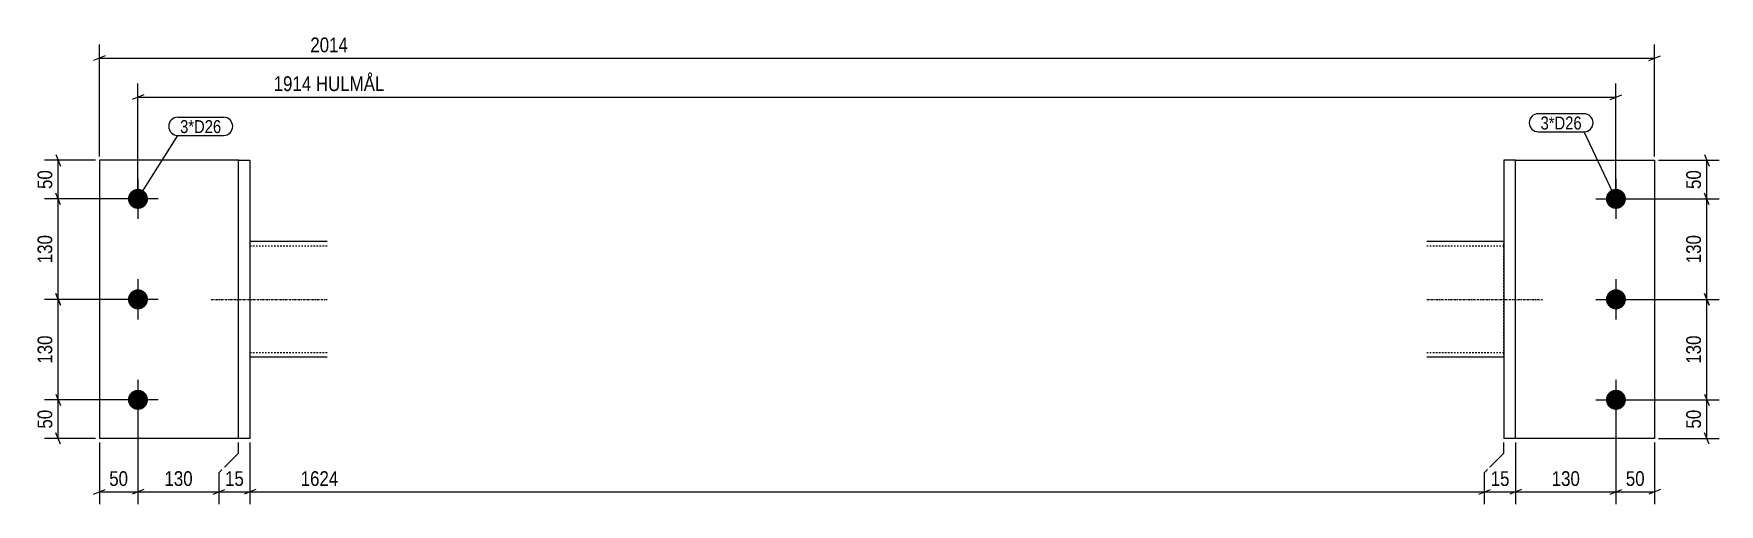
# Model space of a CAD drawing. Header units: millimetres. Extents: x 8 to 9931, y 12 to 621.
# Drawn here: x 8 to 2191, y 12 to 621 of the extents above.
import ezdxf

# ---------------------------------------------------------------- set-up
doc = ezdxf.new("R2010")
doc.units = ezdxf.units.MM
doc.linetypes.add('DXK_LINE_DOT2', pattern=[3.9198, 1.9599, -1.9599])
doc.linetypes.add('DXK_LINE_DOT3', pattern=[5.9187, 2.979, -0.9799, 0.9799, -0.9799])
for name, color, linetype in [('MÅLSÆTNING', 7, 'Continuous'), ('STÅL', 7, 'Continuous'), ('TEKST', 7, 'Continuous')]:
    doc.layers.add(name, color=color, linetype=linetype)
doc.styles.add('Arial Narrow', font='ARIALN.TTF', dxfattribs={"height": 0.2})

msp = doc.modelspace()

# ---------------------------------------------------------------- hatches: boundary and pattern name
at = {"layer": 'STÅL', "linetype": 'Continuous'}
for points in [[(143, 394.1, -1), (143, 420.1, -1)], [(2057, 420.1, -1), (2057, 394.1, -1)], [(143, 264.1, -1), (143, 290.1, -1)], [(2057, 290.1, -1), (2057, 264.1, -1)], [(143, 134.1, -1), (143, 160.1, -1)], [(2057, 160.1, -1), (2057, 134.1, -1)]]:
    msp.add_hatch(color=96, dxfattribs=at).paths.add_polyline_path(points)

# ---------------------------------------------------------------- linework, layer by layer
at = {"layer": 'MÅLSÆTNING', "color": 7, "linetype": 'Continuous'}
for p, q in [((100.5, 592), (85.5, 586)), ((93, 462.1), (93, 606.8)), ((2099.5, 586), (2114.5, 592)), ((2107, 462.1), (2107, 606.8)), ((93, 589), (2107, 589)), ((143, 412.1), (143, 556.6)), ((2057, 412.1), (2057, 556.6)), ((150.5, 541.8), (135.5, 535.8)), ((143, 538.8), (2057, 538.8)), ((2049.5, 535.8), (2064.5, 541.8)), ((36.8, 464.6), (42.8, 449.6)), ((2171.8, 464.6), (2177.8, 449.6)), ((88, 457.1), (22, 457.1)), ((39.8, 407.1), (39.8, 457.1)), ((2112, 457.1), (2190.8, 457.1)), ((2174.8, 407.1), (2174.8, 457.1)), ((138, 407.1), (22, 407.1)), ((42.8, 399.6), (36.8, 414.6)), ((2062, 407.1), (2190.8, 407.1)), ((2177.8, 399.6), (2171.8, 414.6)), ((36.8, 284.6), (42.8, 269.6)), ((42.8, 269.6), (36.8, 284.6)), ((2171.8, 284.6), (2177.8, 269.6)), ((2177.8, 269.6), (2171.8, 284.6)), ((138, 277.1), (22, 277.1)), ((138, 277.1), (22, 277.1)), ((39.8, 147.1), (39.8, 277.1)), ((2062, 277.1), (2190.8, 277.1)), ((2062, 277.1), (2190.8, 277.1)), ((2174.8, 147.1), (2174.8, 277.1)), ((36.8, 154.6), (42.8, 139.6)), ((36.8, 154.6), (42.8, 139.6)), ((2171.8, 154.6), (2177.8, 139.6)), ((2171.8, 154.6), (2177.8, 139.6)), ((138, 147.1), (22, 147.1)), ((138, 147.1), (22, 147.1)), ((39.8, 97.1), (39.8, 147.1)), ((143, 142.1), (143, 12)), ((143, 142.1), (143, 12)), ((2057, 142.1), (2057, 12)), ((2062, 147.1), (2190.8, 147.1)), ((2062, 147.1), (2190.8, 147.1)), ((2174.8, 97.1), (2174.8, 147.1)), ((88, 97.1), (22, 97.1)), ((42.8, 89.6), (36.8, 104.6)), ((93, 92.1), (93, 12)), ((273, 78), (273, 92.1)), ((273, 78), (273, 92.1)), ((288, 92.1), (288, 12)), ((1912, 78), (1912, 92.1)), ((1912, 78), (1912, 92.1)), ((1927, 92.1), (1927, 12)), ((1927, 92.1), (1927, 12)), ((2107, 92.1), (2107, 12)), ((2112, 97.1), (2190.8, 97.1)), ((2177.8, 89.6), (2171.8, 104.6)), ((248, 53), (273, 78)), ((248, 53), (273, 78)), ((1887, 53), (1912, 78)), ((1887, 53), (1912, 78)), ((248, 12), (248, 53)), ((248, 12), (248, 53)), ((1887, 12), (1887, 53)), ((1887, 12), (1887, 53)), ((85.5, 25), (100.5, 31)), ((93, 28), (143, 28)), ((150.5, 31), (135.5, 25)), ((150.5, 31), (135.5, 25)), ((143, 28), (248, 28)), ((240.5, 25), (255.5, 31)), ((240.5, 25), (255.5, 31)), ((248, 28), (288, 28)), ((295.5, 31), (280.5, 25)), ((1879.5, 25), (1894.5, 31)), ((1879.5, 25), (1894.5, 31)), ((1887, 28), (1927, 28)), ((1934.5, 31), (1919.5, 25)), ((1934.5, 31), (1919.5, 25)), ((2049.5, 25), (2064.5, 31)), ((2057, 28), (2107, 28)), ((2114.5, 31), (2099.5, 25))]:
    msp.add_line(p, q, dxfattribs=at)
at = {"layer": 'STÅL', "color": 2, "linetype": 'Continuous'}
for p, q in [((93, 457.1), (93, 97.1)), ((273, 457.1), (93, 457.1)), ((273, 97.1), (273, 457.1)), ((273, 457.1), (288, 457.1)), ((288, 457.1), (288, 97.1)), ((1927, 457.1), (1912, 457.1)), ((1912, 457.1), (1912, 97.1)), ((1927, 457.1), (2107, 457.1)), ((1927, 97.1), (1927, 457.1)), ((2107, 457.1), (2107, 97.1)), ((388, 352.1), (288, 352.1)), ((1912, 352.1), (1812, 352.1)), ((388, 202.1), (288, 202.1)), ((1912, 202.1), (1812, 202.1)), ((273, 97.1), (93, 97.1)), ((288, 97.1), (273, 97.1)), ((1927, 97.1), (1912, 97.1)), ((2107, 97.1), (1927, 97.1))]:
    msp.add_line(p, q, dxfattribs=at)
at = {"layer": 'STÅL', "color": 7, "linetype": 'DXK_LINE_DOT2'}
for p, q in [((273, 97.1), (273, 457.1)), ((1927, 97.1), (1927, 457.1)), ((288, 352.1), (288, 202.1)), ((1912, 202.1), (1912, 352.1)), ((388, 346.1), (288, 346.1)), ((1912, 346.1), (1812, 346.1)), ((388, 208.1), (288, 208.1)), ((1912, 208.1), (1812, 208.1))]:
    msp.add_line(p, q, dxfattribs=at)
at = {"layer": 'STÅL', "color": 96, "linetype": 'Continuous'}
for p, q in [((143, 433.1), (143, 381.1)), ((2057, 433.1), (2057, 381.1)), ((169, 407.1), (117, 407.1)), ((2031, 407.1), (2083, 407.1)), ((143, 303.1), (143, 251.1)), ((2057, 303.1), (2057, 251.1)), ((169, 277.1), (117, 277.1)), ((2031, 277.1), (2083, 277.1)), ((143, 173.1), (143, 121.1)), ((2057, 173.1), (2057, 121.1)), ((169, 147.1), (117, 147.1)), ((2031, 147.1), (2083, 147.1))]:
    msp.add_line(p, q, dxfattribs=at)
at = {"layer": 'STÅL', "color": 7, "linetype": 'DXK_LINE_DOT3'}
for p, q in [((238, 277.1), (388, 277.1)), ((1812, 277.1), (1962, 277.1))]:
    msp.add_line(p, q, dxfattribs=at)

# ---------------------------------------------------------------- wipeouts: each hides what was drawn before it
at = {"color": 0}
for points in [[(250.9, 492.3), (250.9, 509.8), (197.6, 509.8), (197.6, 492.3)], [(2012.7, 496.9), (2012.7, 514.4), (1959.4, 514.4), (1959.4, 496.9)]]:
    msp.add_wipeout(points, dxfattribs=at).dxf.layer = 'TEKST'

# ---------------------------------------------------------------- next in the draw order: wipeouts: each hides what was drawn before it
for points, layer in [([(1837.9, 592.8), (1837.9, 620.8), (362.2, 620.8), (362.2, 592.8)], 'MÅLSÆTNING'), ([(1885.4, 542.6), (1885.4, 570.6), (314.7, 570.6), (314.7, 542.6)], 'MÅLSÆTNING'), ([(36, 448.3), (8, 448.3), (8, 415.9), (36, 415.9)], 'MÅLSÆTNING'), ([(2171.1, 448.3), (2143.1, 448.3), (2143.1, 415.9), (2171.1, 415.9)], 'MÅLSÆTNING'), ([(36, 234.4), (8, 234.4), (8, 189.8), (36, 189.8)], 'MÅLSÆTNING'), ([(2171.1, 234.4), (2143.1, 234.4), (2143.1, 189.8), (2171.1, 189.8)], 'MÅLSÆTNING'), ([(36, 138.3), (8, 138.3), (8, 105.9), (36, 105.9)], 'MÅLSÆTNING'), ([(2171.1, 138.3), (2143.1, 138.3), (2143.1, 105.9), (2171.1, 105.9)], 'MÅLSÆTNING'), ([(134.2, 31.7), (134.2, 59.7), (101.8, 59.7), (101.8, 31.7)], 'MÅLSÆTNING'), ([(217.8, 31.7), (217.8, 59.7), (173.3, 59.7), (173.3, 31.7)], 'MÅLSÆTNING'), ([(284.2, 31.7), (284.2, 59.7), (251.8, 59.7), (251.8, 31.7)], 'MÅLSÆTNING'), ([(2098.2, 31.7), (2098.2, 59.7), (2065.8, 59.7), (2065.8, 31.7)], 'MÅLSÆTNING'), ([(250.9, 492.3), (250.9, 509.8), (197.6, 509.8), (197.6, 492.3)], 'TEKST'), ([(2012.7, 496.9), (2012.7, 514.4), (1959.4, 514.4), (1959.4, 496.9)], 'TEKST')]:
    msp.add_wipeout(points, dxfattribs=at).dxf.layer = layer

# ---------------------------------------------------------------- next in the draw order: linework, layer by layer
at = {"layer": 'MÅLSÆTNING', "color": 7, "linetype": 'Continuous'}
for p, q in [((138, 407.1), (22, 407.1)), ((42.8, 399.6), (36.8, 414.6)), ((39.8, 277.1), (39.8, 407.1)), ((2062, 407.1), (2190.8, 407.1)), ((2177.8, 399.6), (2171.8, 414.6)), ((2174.8, 277.1), (2174.8, 407.1)), ((2057, 142.1), (2057, 12)), ((288, 92.1), (288, 12)), ((295.5, 31), (280.5, 25)), ((288, 28), (1887, 28)), ((1927, 28), (2057, 28)), ((2049.5, 25), (2064.5, 31))]:
    msp.add_line(p, q, dxfattribs=at)
at = {"layer": 'TEKST', "color": 7, "linetype": 'Continuous'}
for p, q in [((194.6, 512.8), (253.9, 512.8)), ((1956.4, 517.4), (2015.7, 517.4)), ((143, 407.1), (194.6, 489.3)), ((194.6, 489.3), (253.9, 489.3)), ((1956.4, 493.9), (2015.7, 493.9)), ((2057, 407.1), (2015.7, 493.9))]:
    msp.add_line(p, q, dxfattribs=at)
for centre, radius, start, end in [((194.6, 501), 11.8, 90, 270), ((253.9, 501), 11.8, 270, 90), ((1956.4, 505.6), 11.7, 90, 270), ((2015.7, 505.6), 11.7, 270, 90)]:
    msp.add_arc(centre, radius, start, end, dxfattribs=at)

# ---------------------------------------------------------------- next in the draw order: texts
at = {"layer": 'MÅLSÆTNING', "color": 3, "style": 'Arial Narrow'}
for s, height, p in [('2014', 19.09, (366.2, 596.8)), ('1914 HULMÅL', 19.089, (318.7, 546.6)), ('50', 19.09, (105.8, 35.7)), ('130', 19.09, (177.3, 35.7)), ('15', 19.09, (255.8, 35.7)), ('50', 19.09, (2069.8, 35.7))]:
    msp.add_text(s, height=height, dxfattribs=at).set_placement(p)
for s, p in [('50', (32, 419.9)), ('50', (2167.1, 419.9)), ('130', (32, 193.8)), ('130', (2167.1, 193.8)), ('50', (32, 109.9)), ('50', (2167.1, 109.9))]:
    msp.add_text(s, height=19.09, rotation=90.0002, dxfattribs=at).set_placement(p)
at = {"layer": 'TEKST', "color": 3, "style": 'Arial Narrow'}
for p in [(197.6, 492.3), (1959.4, 496.9)]:
    msp.add_text('3*D26', height=16.7, dxfattribs=at).set_placement(p)

# ---------------------------------------------------------------- next in the draw order: wipeouts: each hides what was drawn before it
at = {"color": 0}
for points in [[(36, 364.4), (8, 364.4), (8, 319.8), (36, 319.8)], [(2171.1, 364.4), (2143.1, 364.4), (2143.1, 319.8), (2171.1, 319.8)], [(1825.4, 31.7), (1825.4, 59.7), (349.7, 59.7), (349.7, 31.7)], [(1923.2, 31.7), (1923.2, 59.7), (1890.8, 59.7), (1890.8, 31.7)], [(2014.3, 31.7), (2014.3, 59.7), (1969.8, 59.7), (1969.8, 31.7)]]:
    msp.add_wipeout(points, dxfattribs=at).dxf.layer = 'MÅLSÆTNING'

# ---------------------------------------------------------------- next in the draw order: texts
at = {"layer": 'MÅLSÆTNING', "color": 3, "style": 'Arial Narrow'}
for p in [(32, 323.8), (2167.1, 323.8)]:
    msp.add_text('130', height=19.09, rotation=90.0002, dxfattribs=at).set_placement(p)
for s, p in [('1624', (353.7, 35.7)), ('15', (1894.8, 35.7)), ('130', (1973.8, 35.7))]:
    msp.add_text(s, height=19.09, dxfattribs=at).set_placement(p)

doc.saveas('drawing.dxf')
